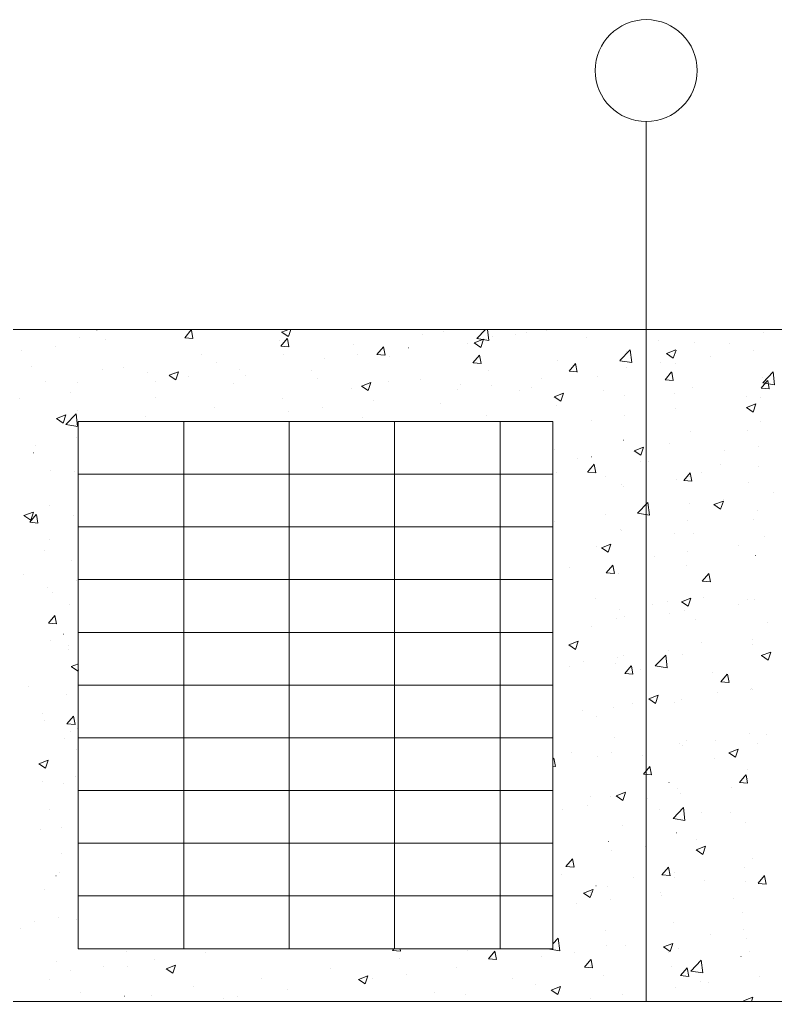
# Model space of a CAD drawing. Header units: centimetres. Extents: x -16179 to 12840, y -10704 to 3856.
# Drawn here: x 9000.2 to 9286.9, y -5198.5 to -4826.1 of the extents above; entities that cross this region are included whole.
import ezdxf

# ---------------------------------------------------------------- set-up
doc = ezdxf.new("R2010")
doc.units = ezdxf.units.CM
doc.header["$MEASUREMENT"] = 0
for name, color, linetype, lineweight in [('A-ELEV-MBE1_Num_Penna__7_Num_Penna__7_Num_Penna__7_Num_Penna__7_Num_Penna__7_Num_Penna__7_Num_Penna__7_Num_Penna__7_Num_Penna__7_Num_Penna__7', 7, 'Continuous', 18), ('A-ELEV-PATT_Num_Penna__8_Num_Penna__8_Num_Penna__8_Num_Penna__8_Num_Penna__8_Num_Penna__8_Num_Penna__8_Num_Penna__8_Num_Penna__8_Num_Penna__8', 8, 'Continuous', 18), ('AA - linee quote_Num_Penna__3_Num_Penna__3_Num_Penna__3_Num_Penna__3_Num_Penna__3_Num_Penna__3_Num_Penna__3_Num_Penna__3_Num_Penna__3_Num_Penna__3', 3, 'Continuous', 18), ('AA - pareti sezionate_Num_Penna__7_Num_Penna__7_Num_Penna__7_Num_Penna__7_Num_Penna__7_Num_Penna__7_Num_Penna__7_Num_Penna__7_Num_Penna__7_Num_Penna__7', 7, 'Continuous', 18), ('AA pareti non sezionate_Num_Penna__2_Num_Penna__2_Num_Penna__2_Num_Penna__2_Num_Penna__2_Num_Penna__2_Num_Penna__2_Num_Penna__2_Num_Penna__2_Num_Penna__2', 2, 'Continuous', 18)]:
    doc.layers.add(name, color=color, linetype=linetype, lineweight=lineweight)

msp = doc.modelspace()

# ---------------------------------------------------------------- linework, layer by layer
at = {"layer": 'A-ELEV-MBE1_Num_Penna__7_Num_Penna__7_Num_Penna__7_Num_Penna__7_Num_Penna__7_Num_Penna__7_Num_Penna__7_Num_Penna__7_Num_Penna__7_Num_Penna__7', "color": 7, "linetype": 'Continuous', "lineweight": 18}
for p, q in [((9227.46, -4943.55), (9227.46, -4943.55)), ((9227.46, -4943.55), (9227.46, -4943.55)), ((9022.46, -4978.5), (9022.46, -5178.5)), ((9202.46, -4978.5), (9022.46, -4978.5)), ((9062.46, -4978.5), (9062.46, -5178.5)), ((9102.46, -4978.5), (9102.46, -5178.5)), ((9142.46, -4978.5), (9142.46, -5178.5)), ((9182.46, -4978.5), (9182.46, -5178.5)), ((9202.46, -4978.5), (9202.46, -5178.5)), ((9202.46, -4998.5), (9022.46, -4998.5)), ((9202.46, -5018.5), (9022.46, -5018.5)), ((9202.46, -5038.5), (9022.46, -5038.5)), ((9202.46, -5058.5), (9022.46, -5058.5)), ((9202.46, -5078.5), (9022.46, -5078.5)), ((9202.46, -5098.5), (9022.46, -5098.5)), ((9202.46, -5118.5), (9022.46, -5118.5)), ((9062.46, -5138.5), (9022.46, -5138.5)), ((9022.46, -5138.5), (9202.46, -5138.5)), ((9202.46, -5158.5), (9022.46, -5158.5)), ((9202.46, -5178.5), (9022.46, -5178.5))]:
    msp.add_line(p, q, dxfattribs=at)
at = {"layer": 'A-ELEV-PATT_Num_Penna__8_Num_Penna__8_Num_Penna__8_Num_Penna__8_Num_Penna__8_Num_Penna__8_Num_Penna__8_Num_Penna__8_Num_Penna__8_Num_Penna__8', "color": 8, "linetype": 'Continuous', "lineweight": 18}
for p, q in [((9026.76, -4943.55), (9029.49, -4943.79)), ((9029.53, -4943.8), (9029.48, -4943.55)), ((9062.88, -4946.71), (9065.33, -4943.79)), ((9065.97, -4946.99), (9065.38, -4943.8)), ((9099.61, -4944.6), (9102.36, -4943.55)), ((9099.63, -4944.62), (9102.15, -4946.32)), ((9102.16, -4946.32), (9103.09, -4943.55)), ((9152.94, -4945.54), (9152.94, -4945.54)), ((9161.03, -4944.31), (9161.04, -4944.31)), ((9173.64, -4947.02), (9176.97, -4943.55)), ((9178.16, -4947.73), (9177.68, -4943.55)), ((9188.15, -4945.45), (9188.16, -4945.45)), ((9192.47, -4944.63), (9192.48, -4944.63)), ((9199.9, -4943.84), (9199.91, -4943.84)), ((9282.49, -4944.75), (9282.5, -4944.75)), ((9022.96, -4946.65), (9022.97, -4946.65)), ((9032.96, -4947.36), (9032.96, -4947.36)), ((9062.89, -4946.71), (9065.93, -4946.98)), ((9098.85, -4947.94), (9098.86, -4947.94)), ((9099.32, -4949.89), (9101.77, -4946.98)), ((9102.4, -4950.18), (9101.82, -4946.99)), ((9126.86, -4949.11), (9126.86, -4949.11)), ((9170.27, -4948.92), (9170.28, -4948.92)), ((9172.62, -4948.67), (9176.18, -4947.31)), ((9172.63, -4948.69), (9175.16, -4950.39)), ((9173.65, -4947.04), (9178.17, -4947.74)), ((9175.16, -4950.39), (9176.19, -4947.32)), ((9179.75, -4946.31), (9179.76, -4946.31)), ((9215.27, -4946.6), (9215.27, -4946.6)), ((9242.39, -4947.74), (9242.39, -4947.74)), ((9256.11, -4948.56), (9256.11, -4948.56)), ((9269.51, -4948.89), (9269.51, -4948.89)), ((9001, -4951.56), (9001, -4951.56)), ((9013.72, -4949.89), (9013.72, -4949.89)), ((9069.22, -4953.02), (9069.23, -4953.02)), ((9099.33, -4949.9), (9102.36, -4950.17)), ((9100.47, -4952.92), (9100.48, -4952.92)), ((9128.43, -4953.06), (9128.44, -4953.06)), ((9135.76, -4953.08), (9138.21, -4950.16)), ((9135.76, -4953.09), (9138.8, -4953.35)), ((9138.84, -4953.36), (9138.25, -4950.18)), ((9147.67, -4950.53), (9147.68, -4950.53)), ((9227.86, -4955.43), (9231.82, -4951.31)), ((9230.45, -4951.81), (9230.45, -4951.81)), ((9232.38, -4956.14), (9231.82, -4951.32)), ((9245.63, -4952.74), (9249.18, -4951.38)), ((9245.64, -4952.76), (9248.17, -4954.46)), ((9248.17, -4954.46), (9249.2, -4951.39)), ((9278.55, -4951.44), (9278.56, -4951.44)), ((9074.81, -4956.17), (9074.82, -4956.17)), ((9115.71, -4954.74), (9115.72, -4954.74)), ((9140.65, -4954.01), (9140.65, -4954.01)), ((9172.19, -4956.27), (9174.64, -4953.35)), ((9172.2, -4956.28), (9175.24, -4956.54)), ((9175.28, -4956.55), (9174.69, -4953.37)), ((9204.36, -4955.39), (9204.37, -4955.39)), ((9208.63, -4959.46), (9211.08, -4956.54)), ((9211.71, -4959.74), (9211.13, -4956.56)), ((9227.87, -4955.45), (9232.39, -4956.15)), ((9243.15, -4956.24), (9243.15, -4956.24)), ((9248.93, -4956.53), (9248.93, -4956.53)), ((9262.39, -4953.71), (9262.39, -4953.71)), ((9004.63, -4957.57), (9004.63, -4957.57)), ((9031.74, -4958.72), (9031.75, -4958.72)), ((9039.6, -4958.11), (9039.6, -4958.11)), ((9048.73, -4959.75), (9048.73, -4959.75)), ((9056.93, -4960.99), (9060.49, -4959.62)), ((9058.86, -4959.87), (9058.87, -4959.87)), ((9059.48, -4962.71), (9060.51, -4959.64)), ((9083.63, -4958.96), (9083.64, -4958.96)), ((9111.02, -4959.09), (9111.03, -4959.09)), ((9177.98, -4959.2), (9177.98, -4959.2)), ((9208.64, -4959.46), (9211.67, -4959.73)), ((9230.43, -4957.91), (9230.43, -4957.91)), ((9245.07, -4962.65), (9247.52, -4959.73)), ((9248.15, -4962.93), (9247.56, -4959.74)), ((9282.08, -4963.84), (9286.03, -4959.71)), ((9286.6, -4964.55), (9286.03, -4959.73)), ((9009.97, -4963.19), (9009.98, -4963.19)), ((9022.34, -4963.56), (9022.35, -4963.56)), ((9051.67, -4963.17), (9051.68, -4963.17)), ((9056.94, -4961), (9059.47, -4962.71)), ((9064.39, -4961.49), (9064.4, -4961.49)), ((9081.4, -4964.18), (9081.4, -4964.18)), ((9085.98, -4961.01), (9085.98, -4961.01)), ((9113.1, -4962.16), (9113.1, -4962.16)), ((9129.94, -4965.06), (9133.49, -4963.69)), ((9132.48, -4966.78), (9133.51, -4963.71)), ((9140.22, -4963.3), (9140.22, -4963.3)), ((9152.32, -4962.45), (9152.33, -4962.45)), ((9198.35, -4962.14), (9198.35, -4962.14)), ((9219.3, -4961.61), (9219.31, -4961.61)), ((9245.07, -4962.65), (9248.11, -4962.92)), ((9281.5, -4965.83), (9283.95, -4962.92)), ((9281.87, -4961.66), (9281.88, -4961.66)), ((9282.09, -4963.85), (9286.6, -4964.55)), ((9284.59, -4966.12), (9284, -4962.93)), ((9019.59, -4967.39), (9019.6, -4967.39)), ((9126.24, -4966.02), (9126.24, -4966.02)), ((9129.95, -4965.07), (9132.48, -4966.78)), ((9166.39, -4966.34), (9166.39, -4966.34)), ((9167.33, -4964.45), (9167.34, -4964.45)), ((9179.11, -4964.67), (9179.11, -4964.67)), ((9189.68, -4966.7), (9189.68, -4966.7)), ((9194.45, -4965.6), (9194.46, -4965.6)), ((9202.94, -4969.13), (9206.5, -4967.76)), ((9205.49, -4970.84), (9206.52, -4967.77)), ((9221.57, -4966.74), (9221.58, -4966.74)), ((9248.69, -4967.89), (9248.69, -4967.89)), ((9255.49, -4965.47), (9255.49, -4965.47)), ((9281.51, -4965.84), (9284.55, -4966.1)), ((9000.35, -4969.93), (9000.36, -4969.93)), ((9051.77, -4969.26), (9051.78, -4969.26)), ((9099.85, -4969.83), (9099.86, -4969.83)), ((9134.31, -4970.57), (9134.31, -4970.57)), ((9160.05, -4971.78), (9160.05, -4971.78)), ((9202.96, -4969.14), (9205.48, -4970.84)), ((9229.83, -4968.72), (9229.83, -4968.72)), ((9275.81, -4969.03), (9275.81, -4969.03)), ((9275.95, -4973.19), (9279.51, -4971.83)), ((9278.49, -4974.91), (9279.52, -4971.84)), ((9281.1, -4969.52), (9281.11, -4969.52)), ((9017.73, -4979.69), (9021.69, -4975.57)), ((9022.25, -4980.4), (9021.69, -4975.58)), ((9022.15, -4974.35), (9022.15, -4974.35)), ((9074.19, -4973.09), (9074.2, -4973.09)), ((9102.35, -4974.77), (9102.35, -4974.77)), ((9115.07, -4973.1), (9115.07, -4973.1)), ((9203.75, -4972.3), (9203.75, -4972.3)), ((9249.02, -4973.74), (9249.03, -4973.74)), ((9275.96, -4973.21), (9278.49, -4974.91)), ((9014.25, -4977.37), (9017.8, -4976.01)), ((9014.26, -4977.39), (9016.79, -4979.09)), ((9016.79, -4979.09), (9017.82, -4976.02)), ((9048.11, -4976.66), (9048.12, -4976.66)), ((9130.42, -4976.87), (9130.43, -4976.87)), ((9177.36, -4976.11), (9177.37, -4976.11)), ((9217.06, -4977.95), (9217.07, -4977.95)), ((9229.78, -4976.27), (9229.79, -4976.27)), ((9281.26, -4978.57), (9281.26, -4978.57)), ((9017.74, -4979.7), (9022.26, -4980.41)), ((9021.73, -4980.47), (9021.73, -4980.47)), ((9254.87, -4982.38), (9254.88, -4982.38)), ((9276.46, -4981.75), (9276.46, -4981.75)), ((9021.85, -4984.68), (9021.86, -4984.68)), ((9229.21, -4985.63), (9229.22, -4985.63)), ((9005.44, -4990.36), (9005.45, -4990.36)), ((9006.23, -4987.43), (9006.23, -4987.43)), ((9203.13, -4989.21), (9203.13, -4989.21)), ((9233.27, -4989.58), (9236.82, -4988.21)), ((9233.28, -4989.59), (9235.81, -4991.3)), ((9235.81, -4991.3), (9236.84, -4988.23)), ((9246.83, -4986.84), (9246.83, -4986.84)), ((9267.74, -4989.55), (9267.75, -4989.55)), ((9280.46, -4987.88), (9280.46, -4987.88)), ((9211.68, -4992.7), (9211.68, -4992.7)), ((9217.2, -4991.92), (9217.21, -4991.92)), ((9235.66, -4993.78), (9235.66, -4993.78)), ((9238.8, -4993.85), (9238.8, -4993.85)), ((9011.92, -4997.21), (9011.93, -4997.21)), ((9021.11, -4997.38), (9021.11, -4997.38)), ((9215.68, -4997.67), (9218.13, -4994.75)), ((9215.69, -4997.67), (9218.72, -4997.94)), ((9216.42, -4996.31), (9216.42, -4996.31)), ((9218.76, -4997.95), (9218.18, -4994.77)), ((9252.12, -5000.86), (9254.57, -4997.94)), ((9265.91, -4994.99), (9265.92, -4994.99)), ((9280.64, -4995.48), (9280.64, -4995.48)), ((9203.7, -4997.98), (9203.71, -4997.98)), ((9222.39, -4999.52), (9222.39, -4999.52)), ((9249.51, -5000.67), (9249.51, -5000.67)), ((9252.12, -5000.86), (9255.16, -5001.13)), ((9254.25, -4999.29), (9254.26, -4999.29)), ((9255.2, -5001.14), (9254.61, -4997.96)), ((9259, -4997.99), (9259.01, -4997.99)), ((9228.59, -5002.54), (9228.6, -5002.54)), ((9229.38, -5003.08), (9229.38, -5003.08)), ((9276.63, -5001.81), (9276.63, -5001.81)), ((9286.33, -5005.38), (9286.34, -5005.38)), ((9202.51, -5006.12), (9202.52, -5006.12)), ((9263.59, -5010.03), (9267.15, -5008.67)), ((9266.13, -5011.75), (9267.16, -5008.68)), ((9267.09, -5007.92), (9267.1, -5007.92)), ((9011.74, -5010.5), (9011.75, -5010.5)), ((9234.6, -5013.32), (9238.55, -5009.2)), ((9239.11, -5014.04), (9238.55, -5009.21)), ((9254.38, -5009.59), (9254.38, -5009.59)), ((9263.6, -5010.05), (9266.13, -5011.75)), ((9280.02, -5012.39), (9280.03, -5012.39)), ((9001.89, -5014.21), (9005.44, -5012.85)), ((9001.9, -5014.22), (9004.43, -5015.93)), ((9004.11, -5016.75), (9006.56, -5013.84)), ((9004.43, -5015.93), (9005.46, -5012.86)), ((9007.19, -5017.04), (9006.6, -5013.85)), ((9020.49, -5014.29), (9020.5, -5014.29)), ((9203.05, -5016.35), (9203.06, -5016.35)), ((9222.29, -5013.81), (9222.3, -5013.81)), ((9234.6, -5013.34), (9239.12, -5014.04)), ((9253.64, -5016.2), (9253.64, -5016.2)), ((9278.4, -5015.77), (9278.41, -5015.77)), ((9004.11, -5016.76), (9007.15, -5017.02)), ((9227.98, -5019.45), (9227.98, -5019.45)), ((9228.69, -5019.67), (9228.69, -5019.67)), ((9011.58, -5023.28), (9011.59, -5023.28)), ((9248.78, -5020.86), (9248.78, -5020.86)), ((9255.81, -5020.81), (9255.81, -5020.81)), ((9282.93, -5021.96), (9282.93, -5021.96)), ((9009.82, -5027.52), (9009.83, -5027.52)), ((9219.15, -5025.94), (9219.16, -5025.94)), ((9220.91, -5026.42), (9224.46, -5025.05)), ((9220.92, -5026.43), (9223.44, -5028.13)), ((9223.45, -5028.13), (9224.48, -5025.06)), ((9272.97, -5025.42), (9272.97, -5025.42)), ((9019.87, -5031.2), (9019.88, -5031.2)), ((9241.01, -5029.63), (9241.02, -5029.63)), ((9253.73, -5027.95), (9253.74, -5027.95)), ((9279.4, -5029.3), (9279.41, -5029.3)), ((9208.93, -5033.85), (9208.94, -5033.85)), ((9222.73, -5035.88), (9225.18, -5032.96)), ((9225.81, -5036.16), (9225.22, -5032.98)), ((9253.02, -5033.11), (9253.02, -5033.11)), ((9001.85, -5036.46), (9001.86, -5036.46)), ((9022, -5038.67), (9022, -5038.67)), ((9222.74, -5035.89), (9225.77, -5036.15)), ((9227.36, -5036.36), (9227.36, -5036.36)), ((9259.16, -5039.07), (9261.61, -5036.15)), ((9262.25, -5039.35), (9261.66, -5036.17)), ((9010.94, -5041.64), (9010.94, -5041.64)), ((9259.17, -5039.07), (9262.21, -5039.34)), ((9012.56, -5043.28), (9012.57, -5043.28)), ((9218.8, -5045.63), (9218.8, -5045.63)), ((9251.23, -5046.87), (9254.79, -5045.5)), ((9253.77, -5048.59), (9254.8, -5045.52)), ((9259.61, -5045.45), (9259.61, -5045.45)), ((9276.31, -5046.08), (9276.31, -5046.08)), ((9278.79, -5046.21), (9278.79, -5046.21)), ((9019.26, -5048.12), (9019.26, -5048.12)), ((9227.65, -5049.66), (9227.65, -5049.66)), ((9240.37, -5047.99), (9240.37, -5047.99)), ((9245.92, -5046.77), (9245.92, -5046.77)), ((9251.24, -5046.88), (9253.77, -5048.59)), ((9252.4, -5050.02), (9252.41, -5050.02)), ((9273.03, -5047.92), (9273.04, -5047.92)), ((9011.15, -5054.97), (9013.6, -5052.05)), ((9014.24, -5055.25), (9013.65, -5052.06)), ((9226.74, -5053.28), (9226.75, -5053.28)), ((9229.51, -5052.45), (9229.51, -5052.45)), ((9246.68, -5051.17), (9246.68, -5051.17)), ((9256.63, -5053.6), (9256.63, -5053.6)), ((9011.16, -5054.97), (9014.2, -5055.24)), ((9217.05, -5056.25), (9217.06, -5056.25)), ((9283.74, -5054.74), (9283.75, -5054.74)), ((9016.81, -5059.14), (9016.82, -5059.14)), ((9011.77, -5061.54), (9011.78, -5061.54)), ((9018.86, -5063.43), (9018.87, -5063.43)), ((9208.55, -5063.25), (9212.1, -5061.89)), ((9208.56, -5063.27), (9211.08, -5064.97)), ((9211.09, -5064.97), (9212.12, -5061.9)), ((9258.85, -5062.32), (9258.86, -5062.32)), ((9278.17, -5063.13), (9278.17, -5063.13)), ((9278.32, -5061.27), (9278.33, -5061.27)), ((9018.64, -5065.03), (9018.64, -5065.03)), ((9227, -5068.02), (9227.01, -5068.02)), ((9229.23, -5067.4), (9229.23, -5067.4)), ((9241.33, -5071.22), (9245.29, -5067.09)), ((9245.85, -5071.93), (9245.29, -5067.1)), ((9246.24, -5065.49), (9246.25, -5065.49)), ((9251.78, -5066.93), (9251.79, -5066.93)), ((9281.55, -5067.32), (9285.11, -5065.96)), ((9281.56, -5067.34), (9284.09, -5069.04)), ((9284.1, -5069.04), (9285.13, -5065.97)), ((9019.85, -5071.5), (9022.58, -5070.45)), ((9019.86, -5071.52), (9022.39, -5073.22)), ((9208.69, -5071.45), (9208.7, -5071.45)), ((9214.28, -5069.7), (9214.29, -5069.7)), ((9226.12, -5070.19), (9226.13, -5070.19)), ((9229.78, -5074.09), (9232.23, -5071.17)), ((9232.86, -5074.38), (9232.27, -5071.19)), ((9241.34, -5071.23), (9245.86, -5071.93)), ((9022.39, -5073.22), (9022.58, -5072.67)), ((9229.78, -5074.1), (9232.82, -5074.36)), ((9235.81, -5072.59), (9235.81, -5072.59)), ((9262.93, -5073.74), (9262.93, -5073.74)), ((9266.21, -5077.28), (9268.66, -5074.36)), ((9269.3, -5077.56), (9268.71, -5074.38)), ((9003.45, -5079.18), (9003.45, -5079.18)), ((9266.22, -5077.29), (9269.26, -5077.55)), ((9277.68, -5079.63), (9277.68, -5079.63)), ((9018.02, -5081.94), (9018.02, -5081.94)), ((9238.87, -5083.71), (9242.43, -5082.34)), ((9241.41, -5085.43), (9242.44, -5082.36)), ((9264.96, -5081.3), (9264.97, -5081.3)), ((9277.55, -5080.04), (9277.55, -5080.04)), ((9278.25, -5080.1), (9278.26, -5080.1)), ((9225.51, -5087.1), (9225.51, -5087.1)), ((9232.88, -5085.53), (9232.88, -5085.53)), ((9238.88, -5083.72), (9241.41, -5085.43)), ((9248.63, -5085.18), (9248.63, -5085.18)), ((9251.16, -5083.85), (9251.17, -5083.85)), ((9008.97, -5089.39), (9008.98, -5089.39)), ((9018.2, -5093.18), (9020.65, -5090.26)), ((9021.29, -5093.46), (9020.7, -5090.27)), ((9213.64, -5088.06), (9213.64, -5088.06)), ((9219, -5090.27), (9219.01, -5090.27)), ((9009.67, -5091.85), (9009.68, -5091.85)), ((9018.21, -5093.18), (9021.25, -5093.45)), ((9019.68, -5096.21), (9019.69, -5096.21)), ((9022.17, -5094.99), (9022.17, -5094.99)), ((9276.93, -5096.95), (9276.94, -5096.95)), ((9283.55, -5097.13), (9283.56, -5097.13)), ((9017.4, -5098.85), (9017.41, -5098.85)), ((9225.92, -5098.55), (9225.92, -5098.55)), ((9250.55, -5100.76), (9250.55, -5100.76)), ((9251.6, -5101.34), (9251.6, -5101.34)), ((9253.03, -5099.7), (9253.04, -5099.7)), ((9264.31, -5099.67), (9264.32, -5099.67)), ((9280.15, -5100.84), (9280.16, -5100.84)), ((9021.85, -5103), (9021.85, -5103)), ((9209.51, -5104.23), (9209.51, -5104.23)), ((9219.51, -5105.56), (9219.52, -5105.56)), ((9224.89, -5104.01), (9224.89, -5104.01)), ((9236.63, -5105.38), (9236.63, -5105.38)), ((9269.19, -5104.16), (9272.75, -5102.8)), ((9269.2, -5104.17), (9271.73, -5105.88)), ((9271.74, -5105.88), (9272.77, -5102.81)), ((9007.49, -5108.34), (9011.05, -5106.97)), ((9007.5, -5108.35), (9010.03, -5110.06)), ((9010.03, -5110.06), (9011.06, -5106.99)), ((9202.46, -5106.65), (9202.84, -5106.2)), ((9202.46, -5109.3), (9203.43, -5109.39)), ((9203.47, -5109.4), (9202.88, -5106.21)), ((9236.83, -5112.3), (9239.27, -5109.39)), ((9239.91, -5112.59), (9239.32, -5109.4)), ((9263.75, -5106.52), (9263.75, -5106.52)), ((9021.52, -5113.35), (9021.52, -5113.35)), ((9236.83, -5112.31), (9239.87, -5112.57)), ((9273.26, -5115.49), (9275.71, -5112.57)), ((9276.34, -5115.77), (9275.76, -5112.59)), ((9276.16, -5110.41), (9276.16, -5110.41)), ((9008.8, -5115.03), (9008.81, -5115.03)), ((9016.78, -5115.76), (9016.79, -5115.76)), ((9246.53, -5115.49), (9246.54, -5115.49)), ((9273.27, -5115.5), (9276.31, -5115.76)), ((9276.31, -5113.86), (9276.32, -5113.86)), ((9216.9, -5120.58), (9216.91, -5120.58)), ((9226.51, -5120.55), (9230.07, -5119.18)), ((9226.52, -5120.56), (9229.05, -5122.26)), ((9229.05, -5122.26), (9230.08, -5119.19)), ((9249.93, -5117.67), (9249.93, -5117.67)), ((9250.95, -5119.7), (9250.95, -5119.7)), ((9270.19, -5117.17), (9270.19, -5117.17)), ((9215.81, -5124.37), (9215.81, -5124.37)), ((9224.27, -5120.92), (9224.28, -5120.92)), ((9238.23, -5121.38), (9238.24, -5121.38)), ((9011.62, -5125.87), (9011.63, -5125.87)), ((9206.15, -5125.6), (9206.15, -5125.6)), ((9242.93, -5125.52), (9242.93, -5125.52)), ((9248.07, -5129.11), (9252.02, -5124.99)), ((9252.58, -5129.82), (9252.02, -5125)), ((9258.7, -5126.65), (9258.71, -5126.65)), ((9270.05, -5126.67), (9270.05, -5126.67)), ((9229.08, -5131.73), (9229.08, -5131.73)), ((9248.07, -5129.13), (9252.59, -5129.83)), ((9275.7, -5130.77), (9275.7, -5130.77)), ((9008.16, -5133.39), (9008.16, -5133.39)), ((9016.17, -5132.67), (9016.17, -5132.67)), ((9249.31, -5134.58), (9249.32, -5134.58)), ((9223.65, -5137.83), (9223.66, -5137.83)), ((9256.83, -5137.2), (9256.83, -5137.2)), ((9016.09, -5142.31), (9016.1, -5142.31)), ((9224.87, -5141.41), (9224.87, -5141.41)), ((9237.59, -5139.74), (9237.59, -5139.74)), ((9256.83, -5141), (9260.39, -5139.63)), ((9256.84, -5141.01), (9259.37, -5142.72)), ((9259.37, -5142.72), (9260.4, -5139.65)), ((9207.44, -5147.33), (9209.89, -5144.41)), ((9210.52, -5147.61), (9209.93, -5144.43)), ((9278.1, -5144.42), (9278.11, -5144.42)), ((9015.55, -5149.58), (9015.55, -5149.58)), ((9205.92, -5150.33), (9205.92, -5150.33)), ((9207.44, -5147.33), (9210.48, -5147.6)), ((9243.87, -5150.52), (9246.32, -5147.6)), ((9243.88, -5150.52), (9246.92, -5150.79)), ((9246.96, -5150.8), (9246.37, -5147.61)), ((9248.48, -5149.51), (9248.48, -5149.51)), ((9275.08, -5147.68), (9275.08, -5147.68)), ((9014.03, -5150.89), (9014.04, -5150.89)), ((9233.04, -5151.48), (9233.04, -5151.48)), ((9248.69, -5151.49), (9248.7, -5151.49)), ((9260.15, -5152.62), (9260.16, -5152.62)), ((9275.54, -5153.02), (9275.55, -5153.02)), ((9280.31, -5153.7), (9282.76, -5150.78)), ((9280.32, -5153.71), (9283.35, -5153.97)), ((9283.39, -5153.99), (9282.81, -5150.8)), ((9009.52, -5156.18), (9009.53, -5156.18)), ((9214.15, -5157.38), (9217.71, -5156.02)), ((9214.16, -5157.4), (9216.69, -5159.1)), ((9216.63, -5157.16), (9216.63, -5157.16)), ((9216.69, -5159.1), (9217.72, -5156.03)), ((9218.85, -5154.6), (9218.86, -5154.6)), ((9223.03, -5154.74), (9223.04, -5154.74)), ((9243.46, -5157.24), (9243.47, -5157.24)), ((9211.5, -5161.45), (9211.51, -5161.45)), ((9224.22, -5159.77), (9224.23, -5159.77)), ((9243.75, -5158.3), (9243.75, -5158.3)), ((9270.86, -5159.45), (9270.87, -5159.45)), ((9274.46, -5164.59), (9274.47, -5164.59)), ((9005.98, -5168.14), (9005.99, -5168.14)), ((9014.93, -5166.49), (9014.94, -5166.49)), ((9021.7, -5167.33), (9021.7, -5167.33)), ((9248.08, -5168.4), (9248.08, -5168.4)), ((9000.67, -5170.93), (9000.67, -5170.93)), ((9222.42, -5171.65), (9222.42, -5171.65)), ((9274.9, -5171.38), (9274.9, -5171.38)), ((9202.46, -5176.64), (9204.54, -5174.47)), ((9205.1, -5179.31), (9204.54, -5174.48)), ((9244.47, -5177.84), (9248.03, -5176.47)), ((9247.01, -5179.55), (9248.04, -5176.48)), ((9262.18, -5173.05), (9262.19, -5173.05)), ((9276.01, -5174.74), (9276.01, -5174.74)), ((9040.7, -5179.59), (9040.7, -5179.59)), ((9070.72, -5180.02), (9070.73, -5180.02)), ((9141.61, -5179.16), (9142.16, -5178.5)), ((9141.62, -5179.17), (9144.66, -5179.43)), ((9144.69, -5179.45), (9144.52, -5178.5)), ((9169.95, -5179.04), (9169.95, -5179.04)), ((9178.05, -5182.35), (9180.5, -5179.43)), ((9181.13, -5182.63), (9180.54, -5179.45)), ((9200.58, -5178.6), (9200.67, -5178.5)), ((9200.59, -5178.61), (9205.11, -5179.31)), ((9210.86, -5179.81), (9210.86, -5179.81)), ((9222.93, -5177.3), (9222.93, -5177.3)), ((9230.1, -5177.28), (9230.1, -5177.28)), ((9244.48, -5177.85), (9247.01, -5179.55)), ((9246.38, -5179.82), (9246.39, -5179.82)), ((9250.05, -5178.45), (9250.05, -5178.45)), ((9277.16, -5179.59), (9277.17, -5179.59)), ((9014.31, -5183.4), (9014.32, -5183.4)), ((9051.34, -5182.53), (9051.35, -5182.53)), ((9144.29, -5182.29), (9144.3, -5182.29)), ((9178.06, -5182.36), (9181.09, -5182.62)), ((9198.14, -5181.48), (9198.15, -5181.48)), ((9214.49, -5185.54), (9216.93, -5182.62)), ((9217.57, -5185.82), (9216.98, -5182.64)), ((9254.8, -5187), (9258.76, -5182.88)), ((9259.32, -5187.72), (9258.76, -5182.89)), ((9273.84, -5181.5), (9273.85, -5181.5)), ((9019.39, -5186.74), (9019.39, -5186.74)), ((9032.1, -5185.07), (9032.11, -5185.07)), ((9041.1, -5185.11), (9041.1, -5185.11)), ((9055.78, -5186.08), (9059.33, -5184.72)), ((9055.79, -5186.1), (9058.31, -5187.8)), ((9058.32, -5187.8), (9059.35, -5184.73)), ((9118.21, -5185.87), (9118.21, -5185.87)), ((9166.06, -5185.71), (9166.06, -5185.71)), ((9214.49, -5185.54), (9217.53, -5185.81)), ((9216.75, -5184.91), (9216.76, -5184.91)), ((9247.46, -5185.31), (9247.46, -5185.31)), ((9250.92, -5188.73), (9253.37, -5185.81)), ((9254, -5189.01), (9253.42, -5185.82)), ((9254.81, -5187.02), (9259.33, -5187.72)), ((9011.47, -5190.19), (9011.48, -5190.19)), ((9091.82, -5189.68), (9091.83, -5189.68)), ((9128.78, -5190.15), (9132.34, -5188.79)), ((9128.79, -5190.17), (9131.32, -5191.87)), ((9131.32, -5191.87), (9132.35, -5188.8)), ((9134.1, -5189.91), (9134.11, -5189.91)), ((9146.82, -5188.24), (9146.82, -5188.24)), ((9187.13, -5189.99), (9187.13, -5189.99)), ((9221.8, -5188.56), (9221.8, -5188.56)), ((9250.93, -5188.73), (9253.97, -5189)), ((9258.55, -5190.97), (9258.56, -5190.97)), ((9261.53, -5191.41), (9261.54, -5191.41)), ((9280.77, -5188.88), (9280.78, -5188.88)), ((9023.21, -5195.24), (9023.21, -5195.24)), ((9066.16, -5192.93), (9066.17, -5192.93)), ((9102.02, -5194.14), (9102.02, -5194.14)), ((9157.5, -5195.08), (9157.51, -5195.08)), ((9195.72, -5192.14), (9195.72, -5192.14)), ((9201.79, -5194.22), (9205.34, -5192.86)), ((9201.8, -5194.23), (9204.33, -5195.94)), ((9204.33, -5195.94), (9205.36, -5192.87)), ((9248.82, -5193.09), (9248.82, -5193.09)), ((9040.08, -5196.51), (9040.09, -5196.51)), ((9050.33, -5196.39), (9050.33, -5196.39)), ((9070.06, -5198.35), (9070.07, -5198.35)), ((9077.45, -5197.53), (9077.45, -5197.53)), ((9082.78, -5196.67), (9082.78, -5196.67)), ((9169.33, -5195.95), (9169.34, -5195.95)), ((9216.73, -5197.31), (9216.74, -5197.31)), ((9228.93, -5196.06), (9228.93, -5196.06)), ((9273.23, -5198.41), (9273.23, -5198.41)), ((9274.79, -5198.29), (9278.35, -5196.92)), ((9274.81, -5198.3), (9275.07, -5198.48)), ((9277.85, -5198.48), (9278.37, -5196.94))]:
    msp.add_line(p, q, dxfattribs=at)
at = {"layer": 'AA - linee quote_Num_Penna__3_Num_Penna__3_Num_Penna__3_Num_Penna__3_Num_Penna__3_Num_Penna__3_Num_Penna__3_Num_Penna__3_Num_Penna__3_Num_Penna__3', "color": 3, "linetype": 'Continuous', "lineweight": 18}
msp.add_line((9237.9, -5198.48), (9237.9, -4864.71), dxfattribs=at)
msp.add_circle((9237.9, -4845.39), 19.33, dxfattribs=at)
at = {"layer": 'AA - pareti sezionate_Num_Penna__7_Num_Penna__7_Num_Penna__7_Num_Penna__7_Num_Penna__7_Num_Penna__7_Num_Penna__7_Num_Penna__7_Num_Penna__7_Num_Penna__7', "color": 7, "linetype": 'Continuous', "lineweight": 18}
msp.add_line((8306.69, -5198.48), (9575.28, -5198.48), dxfattribs=at)
at = {"layer": 'AA pareti non sezionate_Num_Penna__2_Num_Penna__2_Num_Penna__2_Num_Penna__2_Num_Penna__2_Num_Penna__2_Num_Penna__2_Num_Penna__2_Num_Penna__2_Num_Penna__2', "color": 2, "linetype": 'Continuous', "lineweight": 18}
msp.add_line((8314.19, -4943.55), (9575.28, -4943.55), dxfattribs=at)

doc.saveas('drawing.dxf')
